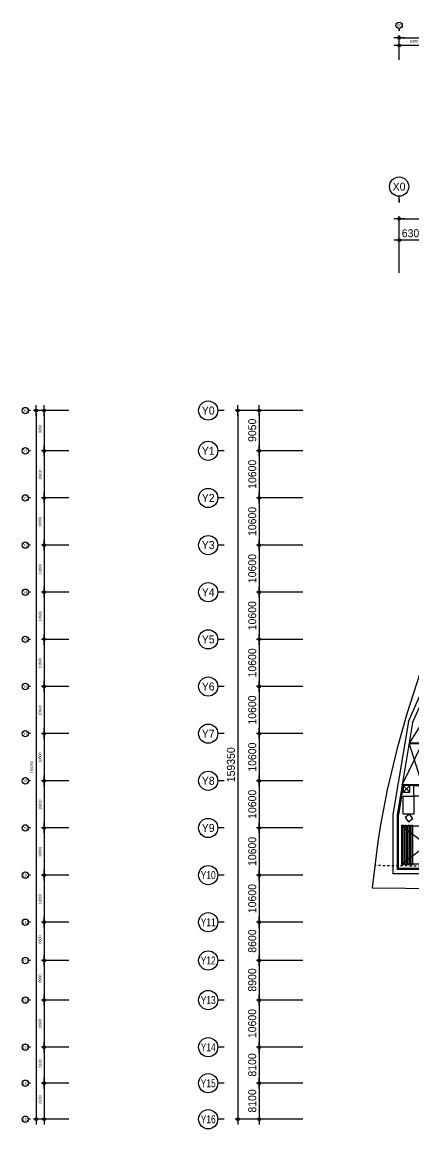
# Model space of a CAD drawing. Header units: millimetres. Extents: x -7718 to 414843, y 91724 to 341395.
# Drawn here: x -7718 to 80428, y 92549 to 341395 of the extents above; entities that cross this region are included whole.
import ezdxf
from ezdxf.enums import TextEntityAlignment as Align

# ---------------------------------------------------------------- set-up
doc = ezdxf.new("R2010")
doc.units = ezdxf.units.MM
doc.header["$LTSCALE"] = 200
doc.header["$MEASUREMENT"] = 0
doc.linetypes.add('HIDDEN', pattern=[2, 1, -1])
doc.layers.add('e-plan', color=9, linetype='CONTINUOUS')
doc.styles.add('돋움', font='Dotum.ttf')

# ---------------------------------------------------------------- blocks, each defined once
blk = doc.blocks.new('A$C2E7106E5')
at = {"layer": 'e-plan'}
for p, q in [((0, 54482), (0, 54962)), ((1200, 52894), (-1200, 52894)), ((0, 54722), (0, 54482)), ((0, 47899), (0, 53494)), ((600, 52894), (331900, 52894)), ((1200, 51154), (-1200, 51154)), ((0, 47899), (0, 51754)), ((5700, 51154), (600, 51154)), ((0, 15822), (0, 17262)), ((0, 16542), (0, 15822)), ((0, 0), (0, 12785)), ((1200, 12185), (-1200, 12185)), ((600, 12185), (331900, 12185)), ((0, 0), (0, 7985)), ((1200, 7385), (-1200, 7385)), ((5700, 7385), (600, 7385)), ((-81689, -32134), (-81689, -29734)), ((-79832, -32134), (-79832, -29734)), ((-36301, -32134), (-36301, -29734)), ((-31501, -32134), (-31501, -29734)), ((-82901, -30934), (-83381, -30934)), ((-74306, -30934), (-82289, -30934)), ((-81689, -31534), (-81689, -189684)), ((-74312, -30934), (-80432, -30934)), ((-79832, -31534), (-79832, -39384)), ((-39346, -30934), (-40786, -30934)), ((-21629, -30934), (-36901, -30934)), ((-36301, -31534), (-36301, -189684)), ((-21635, -30934), (-32101, -30934)), ((-31501, -31534), (-31501, -39384)), ((-79832, -41184), (-79832, -38784)), ((-79832, -38784), (-79832, -41184)), ((-31501, -41184), (-31501, -38784)), ((-31501, -38784), (-31501, -41184)), ((-82901, -39984), (-83381, -39984)), ((-74312, -39984), (-80432, -39984)), ((-74312, -39984), (-80432, -39984)), ((-79832, -40584), (-79832, -49984)), ((-39346, -39984), (-40786, -39984)), ((-21635, -39984), (-32101, -39984)), ((-21635, -39984), (-32101, -39984)), ((-31501, -40584), (-31501, -49984)), ((-79832, -49384), (-79832, -51784)), ((-79832, -51784), (-79832, -49384)), ((-31501, -49384), (-31501, -51784)), ((-31501, -51784), (-31501, -49384)), ((-82901, -50584), (-83381, -50584)), ((-74312, -50584), (-80432, -50584)), ((-74312, -50584), (-80432, -50584)), ((-79832, -51184), (-79832, -60584)), ((-39346, -50584), (-40786, -50584)), ((-21635, -50584), (-32101, -50584)), ((-21635, -50584), (-32101, -50584)), ((-31501, -51184), (-31501, -60584)), ((-82901, -61184), (-83381, -61184)), ((-74312, -61184), (-80432, -61184)), ((-74312, -61184), (-80432, -61184)), ((-79832, -59984), (-79832, -62384)), ((-79832, -62384), (-79832, -59984)), ((-79832, -61784), (-79832, -71184)), ((-39346, -61184), (-40786, -61184)), ((-21635, -61184), (-32101, -61184)), ((-21635, -61184), (-32101, -61184)), ((-31501, -59984), (-31501, -62384)), ((-31501, -62384), (-31501, -59984)), ((-31501, -61784), (-31501, -71184)), ((-82901, -71784), (-83381, -71784)), ((-74312, -71784), (-80432, -71784)), ((-74312, -71784), (-80432, -71784)), ((-79832, -70584), (-79832, -72984)), ((-79832, -72984), (-79832, -70584)), ((-39346, -71784), (-40786, -71784)), ((-21635, -71784), (-32101, -71784)), ((-21635, -71784), (-32101, -71784)), ((-31501, -70584), (-31501, -72984)), ((-31501, -72984), (-31501, -70584)), ((-79832, -72384), (-79832, -81784)), ((-31501, -72384), (-31501, -81784)), ((-79832, -81184), (-79832, -83584)), ((-79832, -83584), (-79832, -81184)), ((-31501, -81184), (-31501, -83584)), ((-31501, -83584), (-31501, -81184)), ((-82901, -82384), (-83381, -82384)), ((-74312, -82384), (-80432, -82384)), ((-74312, -82384), (-80432, -82384)), ((-79832, -82984), (-79832, -92384)), ((-39346, -82384), (-40786, -82384)), ((-21635, -82384), (-32101, -82384)), ((-21635, -82384), (-32101, -82384)), ((-31501, -82984), (-31501, -92384)), ((-79832, -91784), (-79832, -94184)), ((-79832, -94184), (-79832, -91784)), ((-31501, -91784), (-31501, -94184)), ((-31501, -94184), (-31501, -91784)), ((-82901, -92984), (-83381, -92984)), ((-74312, -92984), (-80432, -92984)), ((-74312, -92984), (-80432, -92984)), ((-79832, -93584), (-79832, -102984)), ((-39346, -92984), (-40786, -92984)), ((-21635, -92984), (-32101, -92984)), ((-21635, -92984), (-32101, -92984)), ((-31501, -93584), (-31501, -102984)), ((-82901, -103584), (-83381, -103584)), ((-74312, -103584), (-80432, -103584)), ((-74312, -103584), (-80432, -103584)), ((-79832, -102384), (-79832, -104784)), ((-79832, -104784), (-79832, -102384)), ((-79832, -104184), (-79832, -113584)), ((-39346, -103584), (-40786, -103584)), ((-21635, -103584), (-32101, -103584)), ((-21635, -103584), (-32101, -103584)), ((-31501, -102384), (-31501, -104784)), ((-31501, -104784), (-31501, -102384)), ((-31501, -104184), (-31501, -113584)), ((-82901, -114184), (-83381, -114184)), ((-74312, -114184), (-80432, -114184)), ((-74312, -114184), (-80432, -114184)), ((-79832, -112984), (-79832, -115384)), ((-79832, -115384), (-79832, -112984)), ((-39346, -114184), (-40786, -114184)), ((-21635, -114184), (-32101, -114184)), ((-21635, -114184), (-32101, -114184)), ((-31501, -112984), (-31501, -115384)), ((-31501, -115384), (-31501, -112984)), ((-79832, -114784), (-79832, -124184)), ((-31501, -114784), (-31501, -124184)), ((-79832, -123584), (-79832, -125984)), ((-79832, -125984), (-79832, -123584)), ((-31501, -123584), (-31501, -125984)), ((-31501, -125984), (-31501, -123584)), ((-82901, -124784), (-83381, -124784)), ((-74312, -124784), (-80432, -124784)), ((-74312, -124784), (-80432, -124784)), ((-79832, -125384), (-79832, -134784)), ((-39346, -124784), (-40786, -124784)), ((-21635, -124784), (-32101, -124784)), ((-21635, -124784), (-32101, -124784)), ((-31501, -125384), (-31501, -134784)), ((-79832, -134184), (-79832, -136584)), ((-79832, -136584), (-79832, -134184)), ((-31501, -134184), (-31501, -136584)), ((-31501, -136584), (-31501, -134184)), ((-82901, -135384), (-83381, -135384)), ((-74312, -135384), (-80432, -135384)), ((-74312, -135384), (-80432, -135384)), ((-79832, -135984), (-79832, -145384)), ((-39346, -135384), (-40786, -135384)), ((-21635, -135384), (-32101, -135384)), ((-21635, -135384), (-32101, -135384)), ((-31501, -135984), (-31501, -145384)), ((-82901, -145984), (-83381, -145984)), ((-74312, -145984), (-80432, -145984)), ((-74312, -145984), (-80432, -145984)), ((-79832, -144784), (-79832, -147184)), ((-79832, -147184), (-79832, -144784)), ((-79832, -146584), (-79832, -153984)), ((-39346, -145984), (-40786, -145984)), ((-21635, -145984), (-32101, -145984)), ((-21635, -145984), (-32101, -145984)), ((-31501, -144784), (-31501, -147184)), ((-31501, -147184), (-31501, -144784)), ((-31501, -146584), (-31501, -153984)), ((-79832, -153384), (-79832, -155784)), ((-79832, -155784), (-79832, -153384)), ((-31501, -153384), (-31501, -155784)), ((-31501, -155784), (-31501, -153384)), ((-82901, -154584), (-83381, -154584)), ((-74312, -154584), (-80432, -154584)), ((-74312, -154584), (-80432, -154584)), ((-79832, -155184), (-79832, -162884)), ((-39346, -154584), (-40786, -154584)), ((-21635, -154584), (-32101, -154584)), ((-21635, -154584), (-32101, -154584)), ((-31501, -155184), (-31501, -162884)), ((-82901, -163484), (-83381, -163484)), ((-74312, -163484), (-80432, -163484)), ((-74312, -163484), (-80432, -163484)), ((-79832, -162284), (-79832, -164684)), ((-79832, -164684), (-79832, -162284)), ((-79832, -164084), (-79832, -173484)), ((-39346, -163484), (-40786, -163484)), ((-21635, -163484), (-32101, -163484)), ((-21635, -163484), (-32101, -163484)), ((-31501, -162284), (-31501, -164684)), ((-31501, -164684), (-31501, -162284)), ((-31501, -164084), (-31501, -173484)), ((-82901, -174084), (-83381, -174084)), ((-74311, -174084), (-80432, -174084)), ((-74312, -174084), (-80432, -174084)), ((-79832, -175284), (-79832, -172884)), ((-79832, -172884), (-79832, -175284)), ((-39346, -174084), (-40786, -174084)), ((-21634, -174084), (-32101, -174084)), ((-21635, -174084), (-32101, -174084)), ((-31501, -175284), (-31501, -172884)), ((-31501, -172884), (-31501, -175284)), ((-79832, -174684), (-79832, -181584)), ((-31501, -174684), (-31501, -181584)), ((-79832, -180984), (-79832, -183384)), ((-79832, -183384), (-79832, -180984)), ((-31501, -180984), (-31501, -183384)), ((-31501, -183384), (-31501, -180984)), ((-82901, -182184), (-83381, -182184)), ((-74306, -182184), (-80432, -182184)), ((-74311, -182184), (-80432, -182184)), ((-79832, -182784), (-79832, -189684)), ((-39346, -182184), (-40786, -182184)), ((-21629, -182184), (-32101, -182184)), ((-21634, -182184), (-32101, -182184)), ((-31501, -182784), (-31501, -189684)), ((-81689, -189084), (-81689, -191484)), ((-79832, -189084), (-79832, -191484)), ((-36301, -189084), (-36301, -191484)), ((-31501, -189084), (-31501, -191484)), ((-82901, -190284), (-83381, -190284)), ((-74306, -190284), (-82289, -190284)), ((-74306, -190284), (-80432, -190284)), ((-39346, -190284), (-40786, -190284)), ((-21629, -190284), (-36901, -190284)), ((-21629, -190284), (-32101, -190284))]:
    blk.add_line(p, q, dxfattribs=at)
for centre, radius in [((0, 55682), 720), ((0, 52894), 300), ((0, 52894), 150), ((0, 51154), 300), ((0, 51154), 150), ((0, 19422), 2160), ((0, 12185), 300), ((0, 12185), 150), ((0, 7385), 300), ((0, 7385), 150), ((-42946, -30934), 2160), ((-84101, -30934), 720), ((-81689, -30934), 300), ((-81689, -30934), 150), ((-79832, -30934), 300), ((-79832, -30934), 150), ((-36301, -30934), 300), ((-36301, -30934), 150), ((-31501, -30934), 300), ((-31501, -30934), 150), ((-84101, -39984), 720), ((-79832, -39984), 300), ((-79832, -39984), 300), ((-42946, -39984), 2160), ((-31501, -39984), 300), ((-31501, -39984), 300), ((-79832, -39984), 150), ((-79832, -39984), 150), ((-31501, -39984), 150), ((-31501, -39984), 150), ((-42946, -50584), 2160), ((-84101, -50584), 720), ((-79832, -50584), 300), ((-79832, -50584), 300), ((-79832, -50584), 150), ((-79832, -50584), 150), ((-31501, -50584), 300), ((-31501, -50584), 300), ((-31501, -50584), 150), ((-31501, -50584), 150), ((-42946, -61184), 2160), ((-84101, -61184), 720), ((-79832, -61184), 300), ((-79832, -61184), 300), ((-79832, -61184), 150), ((-79832, -61184), 150), ((-31501, -61184), 300), ((-31501, -61184), 300), ((-31501, -61184), 150), ((-31501, -61184), 150), ((-42946, -71784), 2160), ((-84101, -71784), 720), ((-79832, -71784), 300), ((-79832, -71784), 300), ((-79832, -71784), 150), ((-79832, -71784), 150), ((-31501, -71784), 300), ((-31501, -71784), 300), ((-31501, -71784), 150), ((-31501, -71784), 150), ((-84101, -82384), 720), ((-79832, -82384), 300), ((-79832, -82384), 300), ((-42946, -82384), 2160), ((-31501, -82384), 300), ((-31501, -82384), 300), ((-79832, -82384), 150), ((-79832, -82384), 150), ((-31501, -82384), 150), ((-31501, -82384), 150), ((-42946, -92984), 2160), ((-84101, -92984), 720), ((-79832, -92984), 300), ((-79832, -92984), 300), ((-79832, -92984), 150), ((-79832, -92984), 150), ((-31501, -92984), 300), ((-31501, -92984), 300), ((-31501, -92984), 150), ((-31501, -92984), 150), ((-42946, -103584), 2160), ((-84101, -103584), 720), ((-79832, -103584), 300), ((-79832, -103584), 300), ((-79832, -103584), 150), ((-79832, -103584), 150), ((-31501, -103584), 300), ((-31501, -103584), 300), ((-31501, -103584), 150), ((-31501, -103584), 150), ((-84101, -114184), 720), ((-79832, -114184), 300), ((-79832, -114184), 300), ((-79832, -114184), 150), ((-79832, -114184), 150), ((-42946, -114184), 2160), ((-31501, -114184), 300), ((-31501, -114184), 300), ((-31501, -114184), 150), ((-31501, -114184), 150), ((-84101, -124784), 720), ((-42946, -124784), 2160), ((-79832, -124784), 300), ((-79832, -124784), 300), ((-79832, -124784), 150), ((-79832, -124784), 150), ((-31501, -124784), 300), ((-31501, -124784), 300), ((-31501, -124784), 150), ((-31501, -124784), 150), ((-42946, -135384), 2160), ((-84101, -135384), 720), ((-79832, -135384), 300), ((-79832, -135384), 300), ((-79832, -135384), 150), ((-79832, -135384), 150), ((-31501, -135384), 300), ((-31501, -135384), 300), ((-31501, -135384), 150), ((-31501, -135384), 150), ((-42946, -145984), 2160), ((-84101, -145984), 720), ((-79832, -145984), 300), ((-79832, -145984), 300), ((-79832, -145984), 150), ((-79832, -145984), 150), ((-31501, -145984), 300), ((-31501, -145984), 300), ((-31501, -145984), 150), ((-31501, -145984), 150), ((-84101, -154584), 720), ((-79832, -154584), 300), ((-79832, -154584), 300), ((-42946, -154584), 2160), ((-31501, -154584), 300), ((-31501, -154584), 300), ((-79832, -154584), 150), ((-79832, -154584), 150), ((-31501, -154584), 150), ((-31501, -154584), 150), ((-42946, -163484), 2160), ((-84101, -163484), 720), ((-79832, -163484), 300), ((-79832, -163484), 300), ((-79832, -163484), 150), ((-79832, -163484), 150), ((-31501, -163484), 300), ((-31501, -163484), 300), ((-31501, -163484), 150), ((-31501, -163484), 150), ((-84101, -174084), 720), ((-79832, -174084), 300), ((-79832, -174084), 300), ((-79832, -174084), 150), ((-79832, -174084), 150), ((-42946, -174084), 2160), ((-31501, -174084), 300), ((-31501, -174084), 300), ((-31501, -174084), 150), ((-31501, -174084), 150), ((-84101, -182184), 720), ((-42946, -182184), 2160), ((-79832, -182184), 300), ((-79832, -182184), 300), ((-79832, -182184), 150), ((-79832, -182184), 150), ((-31501, -182184), 300), ((-31501, -182184), 300), ((-31501, -182184), 150), ((-31501, -182184), 150), ((-42946, -190284), 2160), ((-84101, -190284), 720), ((-81689, -190284), 300), ((-81689, -190284), 150), ((-79832, -190284), 300), ((-79832, -190284), 150), ((-36301, -190284), 300), ((-36301, -190284), 150), ((-31501, -190284), 300), ((-31501, -190284), 150)]:
    blk.add_circle(centre, radius, dxfattribs=at)
at = {"layer": 'e-plan', "style": '돋움'}
for s, height, p in [('X0', 600, (0, 55682)), ('X0', 1800, (0, 19422)), ('Y0', 600, (-84101, -30934)), ('Y0', 1800, (-42946, -30934)), ('Y1', 600, (-84101, -39984)), ('Y1', 1800, (-42946, -39984)), ('Y2', 1800, (-42946, -50584)), ('Y2', 600, (-84101, -50584)), ('Y3', 600, (-84101, -61184)), ('Y3', 1800, (-42946, -61184)), ('Y4', 600, (-84101, -71784)), ('Y4', 1800, (-42946, -71784)), ('Y5', 600, (-84101, -82384)), ('Y5', 1800, (-42946, -82384)), ('Y6', 1800, (-42946, -92984)), ('Y6', 600, (-84101, -92984)), ('Y7', 600, (-84101, -103584)), ('Y7', 1800, (-42946, -103584)), ('Y8', 600, (-84101, -114184)), ('Y8', 1800, (-42946, -114184)), ('Y9', 1800, (-42946, -124784)), ('Y9', 600, (-84101, -124784))]:
    blk.add_text(s, height=height, dxfattribs=at).set_placement(p, align=Align.MIDDLE_CENTER)
for height, p in [(600, (2427, 51804)), (1800, (609, 8035))]:
    blk.add_text('6300', height=height, dxfattribs=at).set_placement(p)
for s, height, p in [('9050', 600, (-80482, -35957)), ('9050', 1800, (-32151, -37990)), ('10600', 1800, (-32148, -48542)), ('10600', 600, (-80479, -46509)), ('10600', 1800, (-32148, -59142)), ('10600', 600, (-80479, -57109)), ('10600', 1800, (-32148, -69742)), ('10600', 600, (-80479, -67709)), ('10600', 1800, (-32148, -80342)), ('10600', 600, (-80479, -78309)), ('10600', 1800, (-32148, -90942)), ('10600', 600, (-80479, -88909)), ('10600', 1800, (-32148, -101542)), ('10600', 600, (-80479, -99509)), ('159350', 1800, (-36951, -114504)), ('10600', 1800, (-32148, -112142)), ('10600', 600, (-80479, -110109)), ('159350', 600, (-82339, -112471)), ('10600', 1800, (-32148, -122742)), ('10600', 600, (-80479, -120709)), ('10600', 1800, (-32148, -133342)), ('10600', 600, (-80479, -131309)), ('10600', 1800, (-32148, -143942)), ('10600', 600, (-80479, -141909)), ('8600', 600, (-80481, -150803)), ('8600', 1800, (-32150, -152836)), ('8900', 1800, (-32151, -161586)), ('8900', 600, (-80482, -159553)), ('10600', 1800, (-32148, -172042)), ('10600', 600, (-80479, -170009)), ('8100', 1800, (-32150, -180686)), ('8100', 600, (-80481, -178653)), ('8100', 1800, (-32150, -188786)), ('8100', 600, (-80481, -186753))]:
    blk.add_text(s, height=height, rotation=90, dxfattribs=at).set_placement(p)
at = {"layer": 'e-plan', "style": '돋움', "width": 0.8}
for s, height, p in [('Y10', 600, (-84101, -135384)), ('Y10', 1800, (-42946, -135384)), ('Y11', 600, (-84101, -145984)), ('Y11', 1800, (-42946, -145984)), ('Y12', 600, (-84101, -154584)), ('Y12', 1800, (-42946, -154584)), ('Y13', 600, (-84101, -163484)), ('Y13', 1800, (-42946, -163484)), ('Y14', 600, (-84101, -174084)), ('Y14', 1800, (-42946, -174084)), ('Y15', 1800, (-42946, -182184)), ('Y15', 600, (-84101, -182184)), ('Y16', 600, (-84101, -190284)), ('Y16', 1800, (-42946, -190284))]:
    blk.add_text(s, height=height, dxfattribs=at).set_placement(p, align=Align.MIDDLE_CENTER)

msp = doc.modelspace()

# ---------------------------------------------------------------- linework, layer by layer
at = {"layer": 'e-plan'}
for p, q in [((79188, 184153), (96652, 223795)), ((80154, 183865), (97534, 223317)), ((81849, 195142), (78832, 185847)), ((79188, 184153), (75703, 163262)), ((78832, 185847), (76644, 178178)), ((80154, 183865), (76703, 163179)), ((82303, 183912), (79394, 179309)), ((82303, 179309), (79394, 179309)), ((76644, 178178), (74422, 168792)), ((77827, 169919), (82303, 179115)), ((82503, 179109), (79361, 179109)), ((79361, 179109), (82303, 169919)), ((77844, 169719), (76753, 163175)), ((78047, 169719), (76953, 163158)), ((85503, 169719), (77794, 169719)), ((85303, 169919), (77827, 169919)), ((79494, 168219), (77994, 169719)), ((77994, 168219), (79494, 169719)), ((79494, 169719), (77994, 169719)), ((77994, 169719), (77994, 168219)), ((79494, 168219), (79494, 169719)), ((80405, 169719), (83405, 169719)), ((80405, 167319), (80405, 169719)), ((74422, 168792), (72905, 160896)), ((77994, 168219), (79494, 168219)), ((78005, 167319), (80405, 167319)), ((78005, 163319), (78005, 167319)), ((80405, 167319), (80405, 163319)), ((83405, 167319), (80405, 167319)), ((75703, 163262), (75703, 149859)), ((76703, 163179), (76703, 150859)), ((76753, 150909), (76753, 163175)), ((76953, 151109), (76953, 163158)), ((80405, 163319), (78005, 163319)), ((72905, 160896), (72288, 157077)), ((77753, 160809), (78153, 160809)), ((77753, 151909), (77753, 160809)), ((77803, 160609), (89053, 152109)), ((89053, 160609), (77803, 152109)), ((100303, 160609), (77803, 160609)), ((77803, 160609), (77803, 152109)), ((78153, 160809), (78153, 151909)), ((78503, 160809), (78803, 160809)), ((78503, 151909), (78503, 160809)), ((78803, 160809), (78803, 151909)), ((79153, 160809), (79453, 160809)), ((79153, 151909), (79153, 160809)), ((79453, 160809), (79453, 151909)), ((79803, 160809), (80103, 160809)), ((79803, 151909), (79803, 160809)), ((80103, 160809), (80103, 151909)), ((72288, 157077), (71034, 146757)), ((78153, 151909), (77753, 151909)), ((77803, 152109), (100303, 152109)), ((78803, 151909), (78503, 151909)), ((79453, 151909), (79153, 151909)), ((80103, 151909), (79803, 151909)), ((192503, 149859), (75703, 149859)), ((193503, 150859), (76703, 150859)), ((113403, 150909), (76753, 150909)), ((113403, 151109), (76953, 151109)), ((71034, 146757), (100888, 146368))]:
    msp.add_line(p, q, dxfattribs=at)
at = {"layer": 'e-plan', "linetype": 'HIDDEN', "ltscale": 2.5}
msp.add_line((100950, 151368), (71640, 151749), dxfattribs=at)
at = {"layer": 'e-plan'}
msp.add_lwpolyline([(79210, 161562), (80195, 162331), (79425, 163316), (78440, 162547)], close=True, dxfattribs=at)

# ---------------------------------------------------------------- block references
msp.add_blockref('A$C2E7106E5', (77103, 284993), dxfattribs=at)

doc.saveas('drawing.dxf')
